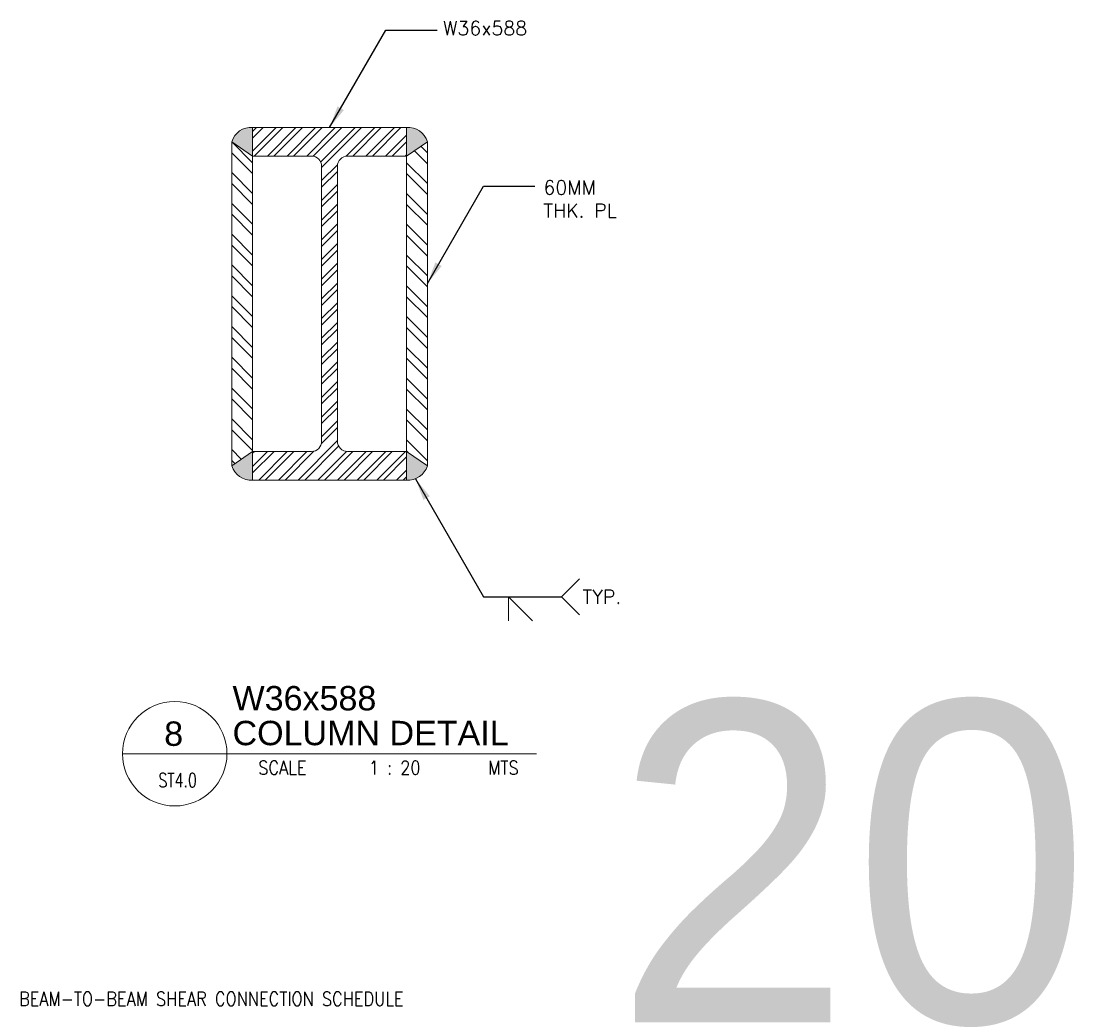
# Model space of a CAD drawing. Header units: millimetres. Extents: x -14320 to 437400, y -59080 to 73710.
# Drawn here: x 36493 to 39517, y 18576 to 21410 of the extents above; entities that cross this region are included whole.
import ezdxf
from ezdxf.enums import TextEntityAlignment as Align

# ---------------------------------------------------------------- set-up
doc = ezdxf.new("R2010")
doc.units = ezdxf.units.MM
doc.header["$LTSCALE"] = 10
doc.header["$MEASUREMENT"] = 0
for name, color, linetype, lineweight in [('S-Anno-Text', 52, 'Continuous', 15), ('S-ANNO-WELD', 1, 'Continuous', 9), ('S-BEAM-IDEN', 2, 'Continuous', 9), ('S-DETL-LN03', 3, 'Continuous', 9), ('S-DETL-LN8', 8, 'Continuous', 9), ('S-DETL-PATT', 9, 'Continuous', 9), ('WELD', 251, 'Continuous', 5)]:
    doc.layers.add(name, color=color, linetype=linetype, lineweight=lineweight)
doc.layers.add('S-DETL-GRID', color=62, linetype='Continuous', lineweight=9, plot=False)
doc.styles.add('1', font='simplex.shx', dxfattribs={"width": 0.85, "height": 40})
doc.styles.add('2', font='simplex.shx', dxfattribs={"width": 0.95, "height": 40})
doc.styles.add('ROMANS8', font='ROMANS.shx', dxfattribs={"height": 0.75})
doc.styles.add('ROMANSX', font='ROMANS.shx', dxfattribs={"height": 0.09375})
doc.styles.add('SHEETNAME', font='simplex.shx', dxfattribs={"width": 0.75, "height": 200})
doc.styles.add('TITLE1', font='HELV.shx', dxfattribs={"height": 500})
doc.dimstyles.new('TYP8$7', dxfattribs={"dimscale": 8, "dimtxt": 0.09375, "dimasz": 0.125, "dimexe": 0.0625, "dimexo": 0.0625, "dimgap": 0.03125, "dimtad": 0, "dimtoh": 1, "dimdec": 4, "dimzin": 3, "dimdsep": 46, "dimlunit": 4, "dimtxsty": 'ROMANS8', "dimcen": 0.125, "dimdle": 0.0625, "dimclrd": 256, "dimclre": 256, "dimclrt": 2, "dimadec": 0, "dimazin": 0, "dimtfac": 1, "dimtdec": 4, "dimtmove": 0, "dimatfit": 3, "dimfxl": 1, "dimtvp": 0.7, "dimfrac": 2, "dimtolj": 1, "dimtzin": 0, "dimarcsym": 0})

msp = doc.modelspace()

# ---------------------------------------------------------------- hatches: boundary and pattern name
at = {"layer": 'S-DETL-LN8'}
h = msp.add_hatch(dxfattribs=at)
h.set_pattern_fill('STEEL', color=256, scale=500, angle=90, style=0)
h.set_pattern_definition([(135, (-17013.81, 14098.6), (-44.194174, -44.194174), []), (135, (-17045.06, 14098.6), (-44.194174, -44.194174), [])])
h.paths.add_polyline_path([(37600.3, 21021.8), (37660.3, 21062.8), (37660.3, 20132.9), (37600.3, 20173.9)])
h.paths.add_polyline_path([(37158.3, 21021.8), (37098.3, 21062.8), (37098.3, 20132.9), (37158.3, 20173.9)])
at = {"layer": 'S-DETL-PATT'}
h = msp.add_hatch(dxfattribs=at)
h.set_pattern_fill('ANSI32', color=256, scale=106.666667, style=0)
h.set_pattern_definition([(45, (-17013.81, 14098.6), (-28.28427, 28.28427), []), (45, (-16994.954, 14098.6), (-28.28427, 28.28427), [])])
edge = h.paths.add_edge_path()
edge.add_line((37379.3, 20091.9), (37158.3, 20091.9))
edge.add_line((37158.3, 20091.9), (37158.3, 20173.9))
edge.add_line((37158.3, 20173.9), (37327.5, 20173.9))
edge.add_arc((37327.5, 20203), 29.1, 270, 360)
edge.add_line((37356.5, 20203), (37356.5, 20992.7))
edge.add_arc((37327.5, 20992.7), 29.1, 0, 90)
edge.add_line((37327.5, 21021.8), (37158.3, 21021.8))
edge.add_line((37158.3, 21021.8), (37158.3, 21103.8))
edge.add_line((37158.3, 21103.8), (37600.3, 21103.8))
edge.add_line((37600.3, 21103.8), (37600.3, 21021.8))
edge.add_line((37600.3, 21021.8), (37431.1, 21021.8))
edge.add_arc((37431.1, 20992.7), 29.1, 90, 180)
edge.add_line((37402, 20992.7), (37402, 20203))
edge.add_arc((37431.1, 20203), 29.1, 180, 270)
edge.add_line((37431.1, 20173.9), (37600.3, 20173.9))
edge.add_line((37600.3, 20173.9), (37600.3, 20091.9))
edge.add_line((37600.3, 20091.9), (37379.3, 20091.9))
at = {"layer": 'WELD'}
h = msp.add_hatch(color=256, dxfattribs=at)
h.paths.add_polyline_path([(37158.3, 21103.8, 0.357162), (37098.3, 21062.8), (37158.3, 21021.8)])
h.paths.add_polyline_path([(37600.3, 21103.8), (37600.3, 21021.8), (37660.3, 21062.8, 0.357162)])
h.paths.add_polyline_path([(37600.3, 20173.9), (37600.3, 20091.9, 0.357162), (37660.3, 20132.9)])
h.paths.add_polyline_path([(37158.3, 20173.9), (37098.3, 20132.9, 0.357162), (37158.3, 20091.9)])

# ---------------------------------------------------------------- linework, layer by layer
at = {"layer": 'S-Anno-Text', "color": 1}
msp.add_line((36784.6, 19306), (37973.9, 19306), dxfattribs=at)
msp.add_circle((36934.6, 19306), 150, dxfattribs=at)
at = {"layer": 'S-ANNO-WELD'}
for points in [[(38097.1, 19808.3), (38045.2, 19756.4), (38097.1, 19704.5)], [(37893.4, 19687.2), (37893.4, 19756.4), (37962.6, 19687.2)]]:
    msp.add_lwpolyline(points, dxfattribs=at)
at = {"layer": 'S-BEAM-IDEN'}
for points in [[(37158.3, 21021.8), (37098.3, 21062.8), (37098.3, 20132.9), (37158.3, 20173.9)], [(37600.3, 21021.8), (37660.3, 21062.8), (37660.3, 20132.9), (37600.3, 20173.9)]]:
    msp.add_lwpolyline(points, close=True, dxfattribs=at)
for centre, start, end in [((37153.4, 21046.7), 85.0502, 163.6694), ((37605.2, 21046.7), 16.3306, 94.9498), ((37153.4, 20149), 196.3306, 274.9498), ((37605.2, 20149), 265.0502, 343.6694)]:
    msp.add_arc(centre, 57.4, start, end, dxfattribs=at)
at = {"layer": 'S-DETL-LN03'}
msp.add_lwpolyline([(37379.3, 20091.9), (37158.3, 20091.9), (37158.3, 20173.9), (37327.5, 20173.9, 0.414214), (37356.5, 20203), (37356.5, 20992.7, 0.414214), (37327.5, 21021.8), (37158.3, 21021.8), (37158.3, 21103.8), (37600.3, 21103.8), (37600.3, 21021.8), (37431.1, 21021.8, 0.414214), (37402, 20992.7), (37402, 20203, 0.414214), (37431.1, 20173.9), (37600.3, 20173.9), (37600.3, 20091.9), (37379.3, 20091.9)], format="xyb", dxfattribs=at)

# ---------------------------------------------------------------- texts
at = {"layer": 'S-Anno-Text', "color": 5, "style": 'TITLE1'}
for s, p in [('W36x588', (37100.6, 19430.5)), ('COLUMN DETAIL', (37100.6, 19330.5))]:
    msp.add_text(s, height=70, dxfattribs=at).set_placement(p)
msp.add_text('8', height=70, dxfattribs=at).set_placement((36931.5, 19328.6), align=Align.CENTER)
at = {"layer": 'S-Anno-Text', "style": '2', "width": 0.85}
msp.add_text('SCALE', height=40, dxfattribs=at).set_placement((37174.6, 19246))
at = {"layer": 'S-Anno-Text'}
for s, style, width, p in [('1 : 20', '2', 0.85, (37566.2, 19246)), ('ST4.0', 'SHEETNAME', 0.75, (36943, 19210.4))]:
    msp.add_text(s, height=40, dxfattribs=dict(at, style=style, width=width)).set_placement(p, align=Align.CENTER)
at = {"layer": 'S-Anno-Text', "style": '2', "width": 0.85}
msp.add_text('MTS', height=40, dxfattribs=at).set_placement((37922.4, 19246), align=Align.RIGHT)
at = {"layer": 'S-Anno-Text', "char_height": 40}
for s, insert, width, attachment_point, style in [('W36x588', (37705.2, 21389.5), 435.833, 4, 'ROMANSX'), ('60MM \\PTHK. PL', (37993.5, 20898.6), 435.833, 4, 'ROMANSX'), ('TYP.', (38105.9, 19756.2), 435.833, 4, 'ROMANSX'), ('BEAM-TO-BEAM SHEAR CONNECTION SCHEDULE', (36487.4, 18622.4), 1271.992, 1, '1')]:
    msp.add_mtext(s, dxfattribs=dict(at, insert=insert, width=width, attachment_point=attachment_point, style=style))
at = {"layer": 'S-DETL-GRID'}
msp.add_text('20', height=921.78, dxfattribs=at).set_placement((38880, 18534.4), align=Align.CENTER)

# ---------------------------------------------------------------- leaders
at = {"layer": 'S-ANNO-WELD'}
for points in [[(37379.3, 21103.8), (37540.8, 21383.6), (37688.3, 21383.6)], [(37660.3, 20656.1), (37821.8, 20935.8), (37969.3, 20935.8)], [(37626, 20095.6), (37821.8, 19756.4), (38045.2, 19756.4)]]:
    msp.add_leader(points, dimstyle='TYP8$7', override={"dimasz": 8}, dxfattribs=at)

doc.saveas('drawing.dxf')
